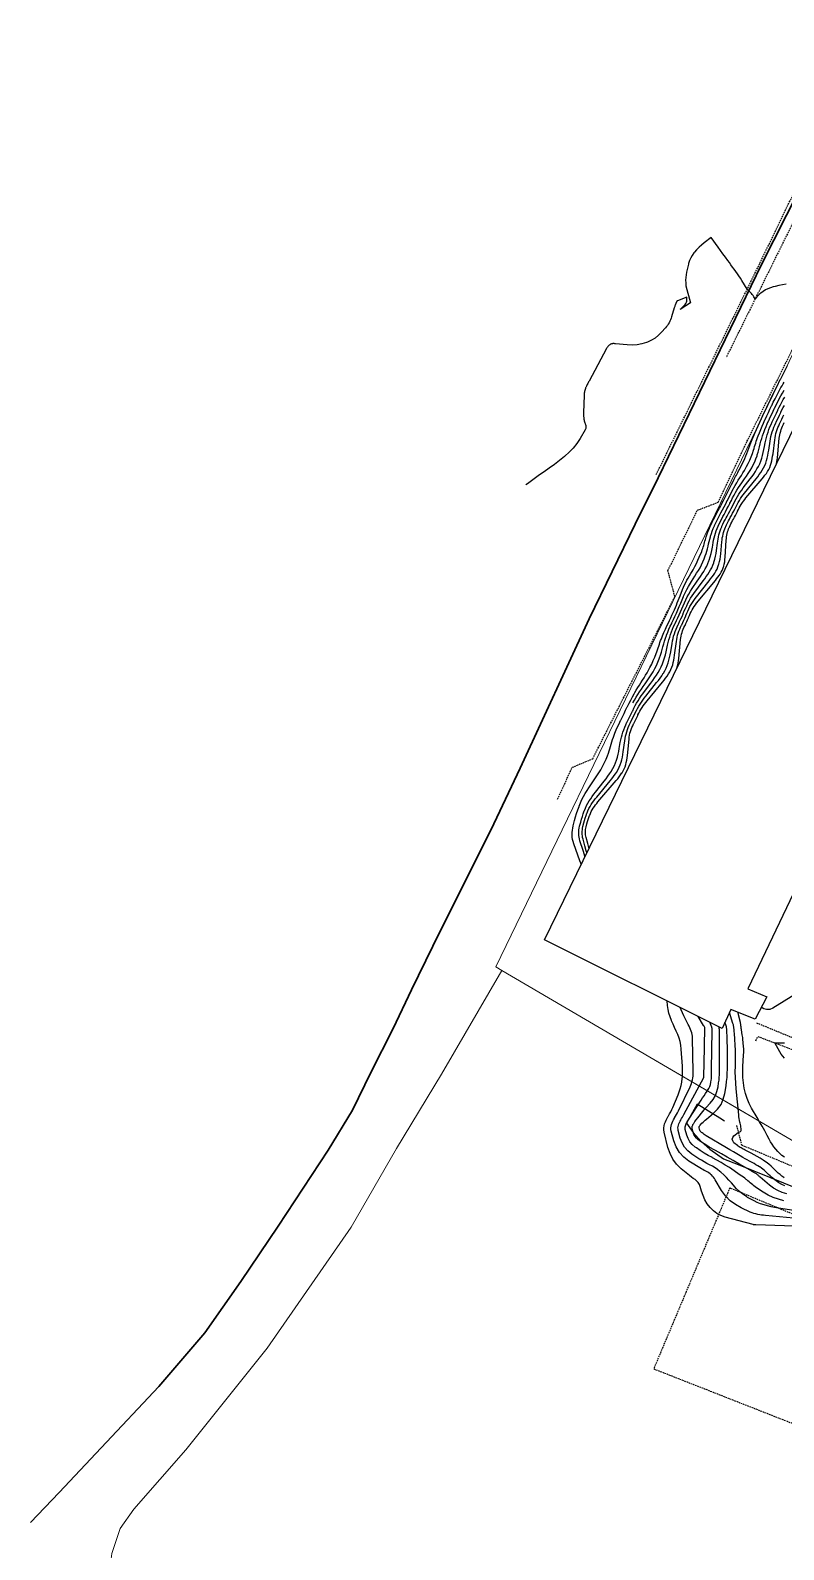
# Model space of a CAD drawing. Header units: inches. Extents: x 179221 to 180407, y 654181 to 655021.
# Drawn here: x 179495.9 to 179616.8, y 654464.2 to 654708.1 of the extents above; entities that cross this region are included whole.
import ezdxf

# ---------------------------------------------------------------- set-up
doc = ezdxf.new("R2010")
doc.units = ezdxf.units.IN
doc.header["$MEASUREMENT"] = 0
doc.linetypes.add('DASHED2', pattern=[0.375, 0.25, -0.125])
doc.linetypes.add('HIDDEN', pattern=[0.375, 0.25, -0.125])
for name, color, linetype in [('1506', 42, 'Continuous'), ('1507', 32, 'Continuous'), ('2101', 7, 'DASHED2'), ('2200', 254, 'Continuous'), ('2404', 6, 'HIDDEN'), ('2408', 7, 'HIDDEN'), ('2602', 161, 'Continuous')]:
    doc.layers.add(name, color=color, linetype=linetype)
doc.layers.add('2220', color=7, linetype='Continuous', lineweight=9, true_color=0xcad9fc)
doc.layers.add('2420', color=24, linetype='Continuous', lineweight=30)

msp = doc.modelspace()

# ---------------------------------------------------------------- linework, layer by layer
at = {"layer": '1506', "lineweight": -3}
for points, elevation in [([(179617.2, 654667.41), (179616.6, 654667.3), (179616.01, 654667.17), (179615.41, 654667.03), (179615.09, 654666.95), (179614.67, 654666.82), (179614.26, 654666.66), (179613.87, 654666.45), (179613.5, 654666.21), (179613.13, 654665.94), (179612.96, 654665.81), (179612.8, 654665.67), (179612.64, 654665.51), (179612.5, 654665.35), (179612.22, 654665.01), (179611.99, 654665.37), (179611.87, 654665.55), (179611.74, 654665.72), (179611.61, 654665.88), (179611.46, 654666.03), (179610.92, 654666.56), (179610.08, 654667.95), (179609.85, 654668.33), (179609.61, 654668.7), (179609.36, 654669.07), (179609.11, 654669.43), (179608.85, 654669.79), (179608.59, 654670.14), (179608.33, 654670.5), (179608.07, 654670.85), (179607.82, 654671.19), (179607.43, 654671.71), (179607.05, 654672.24), (179606.66, 654672.77), (179606.28, 654673.3), (179605.17, 654674.86), (179604.03, 654674.01), (179603.61, 654673.67), (179603.2, 654673.31), (179602.82, 654672.91), (179602.46, 654672.5), (179602.39, 654672.41), (179602.11, 654672.01), (179601.86, 654671.6), (179601.67, 654671.17), (179601.52, 654670.71), (179601.49, 654670.62), (179601.38, 654670.19), (179601.28, 654669.76), (179601.2, 654669.33), (179601.13, 654668.9), (179601.08, 654668.46), (179601.05, 654668.02), (179601.06, 654667.58), (179601.08, 654667.14), (179601.81, 654664.38), (179600.16, 654663.32), (179600.98, 654664.12), (179601.11, 654664.29), (179601.21, 654664.47), (179601.26, 654664.66), (179601.27, 654664.88), (179601.24, 654665.32), (179599.77, 654664.73), (179599.71, 654664.7), (179599.66, 654664.66), (179599.62, 654664.61), (179599.59, 654664.56), (179599.38, 654664.02), (179599.34, 654663.91), (179599.3, 654663.81), (179599.27, 654663.7), (179599.23, 654663.59), (179598.8, 654662.14), (179598.72, 654661.9), (179598.63, 654661.66), (179598.52, 654661.43), (179598.4, 654661.2), (179598.26, 654660.98), (179598.12, 654660.77), (179597.97, 654660.57), (179597.81, 654660.37), (179597.2, 654659.67), (179596.7, 654659.17), (179596.16, 654658.73), (179595.56, 654658.37), (179594.92, 654658.07), (179594.77, 654658.02), (179594.02, 654657.79), (179593.25, 654657.64), (179592.48, 654657.59), (179591.69, 654657.62), (179589.77, 654657.82), (179589.68, 654657.83), (179589.59, 654657.84), (179589.5, 654657.84), (179589.4, 654657.84), (179589.38, 654657.84), (179589.3, 654657.83), (179589.22, 654657.82), (179589.15, 654657.8), (179589.07, 654657.77), (179589, 654657.73), (179588.93, 654657.69), (179588.86, 654657.65), (179588.79, 654657.6), (179588.73, 654657.55), (179588.67, 654657.5), (179588.61, 654657.44), (179588.56, 654657.37), (179588.5, 654657.29), (179588.45, 654657.21), (179588.4, 654657.14), (179588.36, 654657.06), (179585.54, 654651.81), (179585.47, 654651.68), (179585.4, 654651.55), (179585.33, 654651.42), (179585.26, 654651.29), (179585.2, 654651.16), (179585.13, 654651.03), (179585.07, 654650.9), (179585.01, 654650.77), (179585, 654650.75), (179584.95, 654650.61), (179584.9, 654650.47), (179584.86, 654650.32), (179584.83, 654650.17), (179584.8, 654650.02), (179584.78, 654649.87), (179584.77, 654649.72), (179584.76, 654649.57), (179584.67, 654646.75), (179584.67, 654646.6), (179584.67, 654646.45), (179584.67, 654646.31), (179584.68, 654646.16), (179584.69, 654646.01), (179584.7, 654645.87), (179584.72, 654645.72), (179584.75, 654645.57), (179584.78, 654645.42), (179584.82, 654645.28), (179584.86, 654645.14), (179584.92, 654645), (179584.93, 654644.96), (179584.98, 654644.84), (179585.01, 654644.71), (179585.03, 654644.59), (179585.05, 654644.46), (179585.05, 654644.34), (179585.03, 654644.21), (179584.99, 654644.1), (179584.94, 654643.98), (179584.11, 654642.58), (179583.59, 654641.8), (179583.02, 654641.07), (179582.38, 654640.4), (179581.68, 654639.77), (179581.58, 654639.69), (179580.78, 654639.06), (179579.98, 654638.45), (179579.16, 654637.85), (179578.33, 654637.27), (179578.24, 654637.21), (179577.37, 654636.6), (179576.5, 654635.98), (179575.64, 654635.34), (179575.38, 654635.14)], 50.5), ([(179584.29, 654574.21), (179584.22, 654574.4), (179584.08, 654574.78), (179583.08, 654577.52), (179582.97, 654577.87), (179582.89, 654578.23), (179582.85, 654578.59), (179582.83, 654578.96), (179582.84, 654579.33), (179582.87, 654579.69), (179582.93, 654580.06), (179583.01, 654580.42), (179583.22, 654581.28), (179583.38, 654581.85), (179583.55, 654582.41), (179583.74, 654582.97), (179583.94, 654583.53), (179583.97, 654583.59), (179584.18, 654584.11), (179584.41, 654584.61), (179584.66, 654585.1), (179584.94, 654585.59), (179585.23, 654586.06), (179585.52, 654586.53), (179585.83, 654587), (179586.15, 654587.46), (179586.17, 654587.49), (179586.49, 654587.96), (179586.81, 654588.44), (179587.12, 654588.93), (179587.42, 654589.42), (179587.48, 654589.52), (179587.77, 654590.04), (179588.04, 654590.57), (179588.28, 654591.12), (179588.5, 654591.67), (179588.65, 654592.07), (179588.78, 654592.43), (179588.9, 654592.79), (179589.01, 654593.16), (179589.11, 654593.53), (179589.22, 654593.89), (179589.33, 654594.26), (179589.46, 654594.62), (179589.59, 654594.98), (179589.71, 654595.29), (179589.92, 654595.8), (179590.13, 654596.31), (179590.36, 654596.81), (179590.59, 654597.31), (179590.63, 654597.38), (179590.89, 654597.92), (179591.16, 654598.45), (179591.42, 654598.98), (179591.68, 654599.52), (179591.71, 654599.57), (179591.97, 654600.09), (179592.23, 654600.6), (179592.51, 654601.11), (179592.79, 654601.61), (179592.9, 654601.81), (179593.13, 654602.21), (179593.37, 654602.61), (179593.62, 654603), (179593.88, 654603.39), (179594.13, 654603.78), (179594.38, 654604.18), (179594.62, 654604.58), (179594.85, 654604.98), (179595.02, 654605.27), (179595.32, 654605.82), (179595.6, 654606.37), (179595.85, 654606.94), (179596.09, 654607.51), (179596.32, 654608.08), (179596.43, 654608.37), (179596.54, 654608.67), (179596.64, 654608.97), (179596.73, 654609.27), (179596.83, 654609.56), (179596.93, 654609.86), (179597.04, 654610.16), (179597.16, 654610.45), (179597.35, 654610.93), (179597.57, 654611.46), (179597.8, 654611.99), (179598.04, 654612.51), (179598.29, 654613.03), (179598.46, 654613.38), (179598.67, 654613.81), (179598.86, 654614.24), (179599.06, 654614.67), (179599.24, 654615.1), (179599.56, 654615.85), (179599.71, 654616.23), (179599.87, 654616.61), (179600.02, 654616.98), (179600.17, 654617.36), (179600.56, 654618.33), (179600.72, 654618.72), (179600.89, 654619.09), (179601.07, 654619.47), (179601.26, 654619.83), (179601.46, 654620.2), (179601.66, 654620.56), (179601.87, 654620.92), (179602.08, 654621.27), (179602.24, 654621.54), (179602.52, 654622.03), (179602.78, 654622.54), (179603.03, 654623.05), (179603.25, 654623.57), (179603.63, 654624.47), (179603.72, 654624.7), (179603.8, 654624.93), (179603.88, 654625.17), (179603.95, 654625.4), (179604.02, 654625.64), (179604.09, 654625.88), (179604.16, 654626.12), (179604.23, 654626.36), (179604.37, 654626.81), (179604.52, 654627.28), (179604.69, 654627.73), (179604.87, 654628.18), (179605.07, 654628.63), (179605.09, 654628.69), (179605.31, 654629.15), (179605.54, 654629.62), (179605.77, 654630.08), (179606.02, 654630.54), (179606.49, 654631.4), (179606.64, 654631.69), (179606.79, 654631.98), (179606.94, 654632.27), (179607.09, 654632.56), (179607.35, 654633.09), (179607.61, 654633.62), (179607.88, 654634.15), (179608.15, 654634.69), (179608.41, 654635.22), (179608.72, 654635.83), (179608.84, 654636.06), (179608.95, 654636.28), (179609.08, 654636.5), (179609.2, 654636.72), (179609.32, 654636.95), (179609.44, 654637.17), (179609.56, 654637.39), (179609.68, 654637.62), (179610.18, 654638.63), (179610.37, 654639.02), (179610.55, 654639.41), (179610.72, 654639.81), (179610.88, 654640.22), (179611.37, 654641.48), (179611.42, 654641.62), (179611.47, 654641.75), (179611.52, 654641.89), (179611.57, 654642.02), (179611.62, 654642.16), (179611.68, 654642.3), (179611.73, 654642.43), (179611.79, 654642.56), (179612.17, 654643.47), (179612.43, 654644.05), (179612.69, 654644.63), (179612.95, 654645.21), (179613.22, 654645.79), (179613.24, 654645.83), (179613.52, 654646.43), (179613.8, 654647.03), (179614.08, 654647.63), (179614.37, 654648.22), (179614.37, 654648.24), (179614.66, 654648.85), (179614.95, 654649.45), (179615.25, 654650.05), (179615.54, 654650.65), (179616.03, 654651.62), (179616.09, 654651.73), (179616.14, 654651.84), (179616.2, 654651.95), (179616.25, 654652.06), (179616.31, 654652.17), (179616.37, 654652.28), (179616.42, 654652.39), (179616.48, 654652.5), (179617.4, 654654.35)], 50.5), ([(179584.88, 654575.44), (179584.79, 654575.76), (179584.58, 654576.43), (179584.08, 654578.02), (179584, 654578.31), (179583.95, 654578.59), (179583.91, 654578.88), (179583.9, 654579.17), (179583.91, 654579.47), (179583.93, 654579.76), (179583.98, 654580.05), (179584.04, 654580.33), (179584.21, 654581.01), (179584.34, 654581.46), (179584.47, 654581.91), (179584.62, 654582.36), (179584.78, 654582.8), (179584.81, 654582.86), (179584.98, 654583.26), (179585.16, 654583.65), (179585.36, 654584.03), (179585.58, 654584.4), (179585.82, 654584.77), (179586.06, 654585.12), (179586.32, 654585.47), (179586.58, 654585.81), (179587.97, 654587.56), (179588.27, 654587.96), (179588.57, 654588.36), (179588.85, 654588.78), (179589.13, 654589.19), (179589.15, 654589.22), (179589.39, 654589.64), (179589.61, 654590.07), (179589.79, 654590.51), (179589.95, 654590.97), (179590.09, 654591.43), (179590.21, 654591.9), (179590.31, 654592.37), (179590.4, 654592.85), (179590.56, 654593.77), (179590.64, 654594.2), (179590.73, 654594.62), (179590.85, 654595.03), (179590.97, 654595.44), (179591.12, 654595.84), (179591.28, 654596.25), (179591.45, 654596.64), (179591.63, 654597.03), (179591.67, 654597.12), (179591.88, 654597.55), (179592.09, 654597.98), (179592.31, 654598.41), (179592.52, 654598.84), (179592.55, 654598.9), (179592.75, 654599.3), (179592.97, 654599.71), (179593.19, 654600.1), (179593.42, 654600.49), (179593.67, 654600.88), (179593.92, 654601.26), (179594.18, 654601.63), (179594.45, 654601.99), (179595.45, 654603.31), (179595.76, 654603.73), (179596.07, 654604.15), (179596.36, 654604.59), (179596.64, 654605.03), (179596.65, 654605.05), (179596.91, 654605.49), (179597.14, 654605.94), (179597.34, 654606.41), (179597.52, 654606.89), (179597.67, 654607.37), (179597.81, 654607.86), (179597.93, 654608.36), (179598.04, 654608.86), (179598.15, 654609.4), (179598.25, 654609.84), (179598.36, 654610.28), (179598.49, 654610.72), (179598.63, 654611.15), (179598.78, 654611.57), (179598.95, 654611.99), (179599.13, 654612.4), (179599.33, 654612.81), (179599.38, 654612.91), (179599.59, 654613.37), (179599.81, 654613.83), (179600.01, 654614.29), (179600.21, 654614.76), (179600.23, 654614.79), (179600.43, 654615.27), (179600.64, 654615.75), (179600.86, 654616.23), (179601.07, 654616.7), (179601.3, 654617.17), (179601.55, 654617.63), (179601.82, 654618.07), (179602.1, 654618.51), (179602.91, 654619.68), (179603.18, 654620.07), (179603.44, 654620.47), (179603.71, 654620.86), (179603.97, 654621.26), (179604.21, 654621.67), (179604.43, 654622.09), (179604.62, 654622.52), (179604.79, 654622.96), (179604.83, 654623.08), (179604.99, 654623.6), (179605.14, 654624.12), (179605.26, 654624.64), (179605.35, 654625.17), (179605.41, 654625.5), (179605.48, 654625.88), (179605.55, 654626.27), (179605.64, 654626.65), (179605.73, 654627.03), (179605.84, 654627.41), (179605.96, 654627.78), (179606.1, 654628.14), (179606.26, 654628.5), (179606.29, 654628.57), (179606.47, 654628.95), (179606.66, 654629.34), (179606.85, 654629.72), (179607.05, 654630.1), (179607.22, 654630.4), (179607.45, 654630.85), (179607.69, 654631.29), (179607.92, 654631.74), (179608.15, 654632.19), (179608.17, 654632.24), (179608.39, 654632.66), (179608.6, 654633.08), (179608.83, 654633.5), (179609.06, 654633.91), (179609.29, 654634.32), (179609.54, 654634.73), (179609.8, 654635.12), (179610.07, 654635.51), (179610.51, 654636.12), (179610.81, 654636.55), (179611.11, 654636.99), (179611.39, 654637.44), (179611.66, 654637.9), (179611.91, 654638.37), (179612.14, 654638.84), (179612.33, 654639.33), (179612.51, 654639.83), (179612.55, 654639.97), (179612.69, 654640.4), (179612.81, 654640.84), (179612.93, 654641.29), (179613.04, 654641.73), (179613.15, 654642.17), (179613.27, 654642.61), (179613.41, 654643.05), (179613.56, 654643.48), (179613.59, 654643.57), (179613.77, 654644.05), (179613.96, 654644.52), (179614.16, 654644.98), (179614.37, 654645.44), (179614.4, 654645.52), (179614.64, 654646.01), (179614.87, 654646.51), (179615.1, 654647), (179615.34, 654647.5), (179615.36, 654647.55), (179615.6, 654648.03), (179615.84, 654648.5), (179616.09, 654648.97), (179616.34, 654649.44), (179616.61, 654649.89), (179616.89, 654650.35)], 51.5), ([(179592.6, 654600.15), (179592.85, 654600.6), (179593.11, 654601.05), (179593.38, 654601.49), (179593.65, 654601.92), (179593.94, 654602.35), (179594.23, 654602.77), (179594.55, 654603.22), (179594.89, 654603.69), (179595.21, 654604.17), (179595.52, 654604.65), (179595.82, 654605.14), (179595.83, 654605.16), (179596.11, 654605.66), (179596.37, 654606.16), (179596.59, 654606.67), (179596.8, 654607.2), (179596.87, 654607.39), (179597.02, 654607.83), (179597.16, 654608.27), (179597.29, 654608.72), (179597.41, 654609.17), (179597.53, 654609.63), (179597.66, 654610.07), (179597.81, 654610.52), (179597.96, 654610.96), (179598, 654611.04), (179598.18, 654611.52), (179598.38, 654611.99), (179598.59, 654612.46), (179598.81, 654612.92), (179598.85, 654613.01), (179599.1, 654613.52), (179599.33, 654614.03), (179599.56, 654614.55), (179599.79, 654615.07), (179599.8, 654615.1), (179600.03, 654615.64), (179600.26, 654616.18), (179600.49, 654616.72), (179600.72, 654617.25), (179600.72, 654617.27), (179600.97, 654617.81), (179601.24, 654618.33), (179601.52, 654618.85), (179601.82, 654619.36), (179601.99, 654619.62), (179602.26, 654620.07), (179602.54, 654620.51), (179602.82, 654620.96), (179603.1, 654621.4), (179603.36, 654621.85), (179603.6, 654622.31), (179603.82, 654622.79), (179604.02, 654623.27), (179604.21, 654623.78), (179604.34, 654624.15), (179604.46, 654624.53), (179604.56, 654624.91), (179604.65, 654625.3), (179604.74, 654625.69), (179604.83, 654626.08), (179604.93, 654626.46), (179605.03, 654626.84), (179605.06, 654626.92), (179605.19, 654627.34), (179605.33, 654627.75), (179605.49, 654628.16), (179605.66, 654628.56), (179605.69, 654628.63), (179605.89, 654629.05), (179606.09, 654629.48), (179606.31, 654629.9), (179606.53, 654630.32), (179606.72, 654630.65), (179606.98, 654631.14), (179607.24, 654631.63), (179607.49, 654632.13), (179607.74, 654632.63), (179607.76, 654632.67), (179608, 654633.14), (179608.24, 654633.62), (179608.49, 654634.09), (179608.74, 654634.56), (179608.79, 654634.66), (179609.02, 654635.07), (179609.26, 654635.48), (179609.5, 654635.89), (179609.76, 654636.28), (179610.01, 654636.68), (179610.26, 654637.08), (179610.49, 654637.49), (179610.72, 654637.9), (179610.83, 654638.09), (179611.09, 654638.61), (179611.34, 654639.13), (179611.56, 654639.67), (179611.76, 654640.21), (179611.94, 654640.73), (179612.04, 654641.02), (179612.13, 654641.3), (179612.22, 654641.59), (179612.31, 654641.88), (179612.4, 654642.17), (179612.49, 654642.46), (179612.59, 654642.74), (179612.7, 654643.03), (179612.89, 654643.52), (179613.11, 654644.05), (179613.32, 654644.57), (179613.55, 654645.09), (179613.79, 654645.61), (179613.82, 654645.67), (179614.08, 654646.22), (179614.34, 654646.77), (179614.59, 654647.31), (179614.85, 654647.86), (179614.87, 654647.9), (179615.13, 654648.44), (179615.4, 654648.98), (179615.67, 654649.5), (179615.95, 654650.03), (179616.19, 654650.47), (179616.35, 654650.77), (179616.53, 654651.07), (179616.7, 654651.37), (179616.88, 654651.67)], 51), ([(179585.2, 654576.1), (179585.11, 654576.42), (179584.89, 654577.21), (179584.58, 654578.28), (179584.52, 654578.53), (179584.47, 654578.78), (179584.45, 654579.03), (179584.44, 654579.28), (179584.44, 654579.54), (179584.47, 654579.79), (179584.51, 654580.04), (179584.56, 654580.29), (179584.71, 654580.88), (179584.82, 654581.27), (179584.93, 654581.66), (179585.06, 654582.05), (179585.2, 654582.43), (179585.23, 654582.49), (179585.37, 654582.84), (179585.53, 654583.17), (179585.71, 654583.5), (179585.9, 654583.82), (179586.11, 654584.13), (179586.32, 654584.43), (179586.55, 654584.73), (179586.78, 654585.02), (179588.93, 654587.63), (179589.21, 654587.97), (179589.47, 654588.32), (179589.73, 654588.68), (179589.98, 654589.05), (179589.99, 654589.07), (179590.21, 654589.44), (179590.4, 654589.81), (179590.56, 654590.2), (179590.7, 654590.61), (179590.8, 654591.02), (179590.9, 654591.43), (179590.98, 654591.85), (179591.04, 654592.27), (179591.27, 654594.05), (179591.33, 654594.42), (179591.4, 654594.79), (179591.49, 654595.15), (179591.59, 654595.51), (179591.72, 654595.86), (179591.85, 654596.22), (179592, 654596.56), (179592.16, 654596.9), (179592.2, 654596.98), (179592.38, 654597.36), (179592.57, 654597.74), (179592.75, 654598.11), (179592.94, 654598.49), (179592.97, 654598.55), (179593.15, 654598.91), (179593.34, 654599.26), (179593.53, 654599.6), (179593.74, 654599.94), (179593.96, 654600.27), (179594.18, 654600.6), (179594.41, 654600.92), (179594.66, 654601.24), (179596.38, 654603.4), (179596.67, 654603.76), (179596.94, 654604.14), (179597.21, 654604.52), (179597.47, 654604.91), (179597.48, 654604.93), (179597.71, 654605.32), (179597.91, 654605.72), (179598.09, 654606.14), (179598.24, 654606.57), (179598.36, 654607), (179598.48, 654607.44), (179598.57, 654607.89), (179598.65, 654608.34), (179598.87, 654609.71), (179598.94, 654610.1), (179599.03, 654610.48), (179599.13, 654610.87), (179599.25, 654611.25), (179599.38, 654611.62), (179599.53, 654611.99), (179599.69, 654612.35), (179599.85, 654612.71), (179599.9, 654612.81), (179600.09, 654613.21), (179600.28, 654613.62), (179600.47, 654614.03), (179600.64, 654614.44), (179600.66, 654614.49), (179600.84, 654614.91), (179601.03, 654615.32), (179601.22, 654615.74), (179601.41, 654616.15), (179601.62, 654616.55), (179601.85, 654616.95), (179602.09, 654617.33), (179602.35, 654617.7), (179603.86, 654619.73), (179604.11, 654620.07), (179604.36, 654620.42), (179604.6, 654620.77), (179604.84, 654621.12), (179605.06, 654621.49), (179605.26, 654621.86), (179605.42, 654622.25), (179605.57, 654622.65), (179605.6, 654622.76), (179605.73, 654623.22), (179605.85, 654623.69), (179605.94, 654624.16), (179606.01, 654624.64), (179606.15, 654625.77), (179606.2, 654626.11), (179606.25, 654626.45), (179606.32, 654626.79), (179606.4, 654627.13), (179606.49, 654627.47), (179606.59, 654627.8), (179606.72, 654628.12), (179606.85, 654628.44), (179606.88, 654628.51), (179607.05, 654628.85), (179607.21, 654629.2), (179607.39, 654629.54), (179607.57, 654629.88), (179607.72, 654630.15), (179607.93, 654630.55), (179608.14, 654630.95), (179608.35, 654631.35), (179608.55, 654631.75), (179608.58, 654631.81), (179608.77, 654632.18), (179608.96, 654632.55), (179609.16, 654632.92), (179609.37, 654633.28), (179609.59, 654633.64), (179609.81, 654633.99), (179610.05, 654634.33), (179610.3, 654634.67), (179611.42, 654636.12), (179611.71, 654636.51), (179611.99, 654636.9), (179612.25, 654637.3), (179612.5, 654637.71), (179612.73, 654638.13), (179612.94, 654638.55), (179613.12, 654638.99), (179613.27, 654639.44), (179613.39, 654639.9), (179613.51, 654640.37), (179613.62, 654640.83), (179613.72, 654641.3), (179613.83, 654641.89), (179613.92, 654642.33), (179614.03, 654642.77), (179614.15, 654643.2), (179614.28, 654643.62), (179614.43, 654644.04), (179614.59, 654644.46), (179614.77, 654644.87), (179614.95, 654645.28), (179614.99, 654645.36), (179615.2, 654645.8), (179615.41, 654646.24), (179615.62, 654646.69), (179615.83, 654647.13), (179615.85, 654647.19), (179616.06, 654647.61), (179616.27, 654648.03), (179616.5, 654648.44), (179616.73, 654648.85), (179616.98, 654649.25)], 52), ([(179599.63, 654605.7), (179599.7, 654605.92), (179599.78, 654606.25), (179599.85, 654606.58), (179599.91, 654606.92), (179599.95, 654607.26), (179600.25, 654610.31), (179600.29, 654610.6), (179600.34, 654610.88), (179600.4, 654611.16), (179600.48, 654611.44), (179600.57, 654611.72), (179600.67, 654611.99), (179600.78, 654612.26), (179600.91, 654612.52), (179600.95, 654612.6), (179601.09, 654612.9), (179601.23, 654613.21), (179601.37, 654613.51), (179601.5, 654613.82), (179601.52, 654613.87), (179601.65, 654614.17), (179601.79, 654614.48), (179601.93, 654614.77), (179602.08, 654615.07), (179602.24, 654615.36), (179602.42, 654615.64), (179602.61, 654615.91), (179602.81, 654616.17), (179605.82, 654619.81), (179606.03, 654620.06), (179606.23, 654620.32), (179606.42, 654620.58), (179606.61, 654620.84), (179606.78, 654621.12), (179606.93, 654621.4), (179607.05, 654621.7), (179607.15, 654622), (179607.17, 654622.09), (179607.25, 654622.44), (179607.32, 654622.8), (179607.37, 654623.16), (179607.4, 654623.53), (179607.57, 654626.3), (179607.59, 654626.56), (179607.63, 654626.82), (179607.67, 654627.08), (179607.72, 654627.34), (179607.78, 654627.59), (179607.86, 654627.85), (179607.95, 654628.09), (179608.05, 654628.33), (179608.08, 654628.39), (179608.2, 654628.65), (179608.33, 654628.92), (179608.47, 654629.18), (179608.6, 654629.44), (179608.72, 654629.65), (179608.88, 654629.95), (179609.04, 654630.26), (179609.2, 654630.57), (179609.36, 654630.87), (179609.38, 654630.92), (179609.53, 654631.21), (179609.67, 654631.48), (179609.83, 654631.76), (179609.99, 654632.03), (179610.16, 654632.3), (179610.34, 654632.56), (179610.53, 654632.81), (179610.73, 654633.06), (179613.33, 654636.11), (179613.57, 654636.4), (179613.79, 654636.7), (179614.01, 654637), (179614.21, 654637.31), (179614.4, 654637.64), (179614.56, 654637.97), (179614.69, 654638.31), (179614.8, 654638.66), (179614.89, 654639.02), (179614.96, 654639.39), (179615.02, 654639.75), (179615.08, 654640.12), (179615.36, 654642.4), (179615.41, 654642.73), (179615.47, 654643.06), (179615.55, 654643.39), (179615.64, 654643.71), (179615.74, 654644.04), (179615.86, 654644.35), (179615.99, 654644.66), (179616.12, 654644.97), (179616.16, 654645.04), (179616.32, 654645.38), (179616.48, 654645.72), (179616.64, 654646.06), (179616.8, 654646.4)], 53), ([(179615.63, 654638.51), (179615.64, 654638.58), (179615.7, 654638.89), (179615.75, 654639.2), (179615.78, 654639.52), (179616.09, 654642.64), (179616.13, 654642.93), (179616.17, 654643.21), (179616.24, 654643.48), (179616.31, 654643.76), (179616.39, 654644.03), (179616.49, 654644.3), (179616.6, 654644.56), (179616.71, 654644.82), (179616.74, 654644.88), (179616.88, 654645.17)], 53.5), ([(179620.51, 654554.52), (179615.07, 654551.12), (179614.56, 654550.94), (179614.06, 654550.89), (179613.58, 654551.03), (179613.2, 654551.27)], 55.5), ([(179619.99, 654516.05), (179612.33, 654516.33), (179612.28, 654516.33), (179612.22, 654516.33), (179612.17, 654516.34), (179612.11, 654516.34), (179612.06, 654516.34), (179612, 654516.35), (179611.95, 654516.36), (179611.89, 654516.37), (179607.42, 654517.56), (179606.72, 654517.82), (179606.08, 654518.15), (179605.5, 654518.59), (179604.98, 654519.11), (179604.53, 654519.71), (179604.15, 654520.35), (179603.84, 654521.03), (179603.6, 654521.73), (179603.39, 654522.49), (179603.26, 654522.82), (179603.09, 654523.12), (179602.85, 654523.37), (179602.58, 654523.6), (179602.27, 654523.8), (179601.97, 654524.02), (179601.68, 654524.24), (179601.39, 654524.47), (179600.33, 654525.35), (179599.61, 654526.08), (179598.99, 654526.89), (179598.55, 654527.79), (179598.21, 654528.76), (179597.61, 654531.24), (179597.56, 654531.57), (179597.55, 654531.89), (179597.59, 654532.22), (179597.68, 654532.54), (179597.8, 654532.86), (179597.93, 654533.17), (179598.08, 654533.47), (179598.25, 654533.77), (179598.29, 654533.84), (179598.48, 654534.17), (179598.66, 654534.51), (179598.82, 654534.85), (179598.98, 654535.2), (179599.84, 654537.19), (179600.04, 654537.69), (179600.2, 654538.2), (179600.32, 654538.72), (179600.42, 654539.26), (179600.5, 654539.84), (179600.53, 654540.09), (179600.55, 654540.33), (179600.56, 654540.58), (179600.57, 654540.82), (179600.56, 654541.07), (179600.56, 654541.31), (179600.55, 654541.55), (179600.53, 654541.8), (179600.36, 654544.57), (179600.29, 654545.17), (179600.18, 654545.76), (179600, 654546.33), (179599.78, 654546.89), (179599.52, 654547.45), (179599.27, 654548), (179599.03, 654548.56), (179598.79, 654549.12), (179598.78, 654549.15), (179598.57, 654549.73), (179598.38, 654550.32), (179598.25, 654550.92), (179598.16, 654551.54), (179598.07, 654552.29)], 51), ([(179619.51, 654517.29), (179613.89, 654517.83), (179613.57, 654517.87), (179613.25, 654517.91), (179612.94, 654517.96), (179612.63, 654518.01), (179612.32, 654518.08), (179612.01, 654518.17), (179611.71, 654518.27), (179611.42, 654518.39), (179609.98, 654519.05), (179609.05, 654519.59), (179608.19, 654520.22), (179607.47, 654521), (179606.83, 654521.87), (179605.8, 654523.57), (179605.66, 654523.78), (179605.51, 654523.98), (179605.35, 654524.17), (179605.18, 654524.35), (179605.14, 654524.39), (179604.97, 654524.54), (179604.8, 654524.67), (179604.61, 654524.79), (179604.41, 654524.89), (179604.21, 654524.99), (179604.01, 654525.09), (179603.81, 654525.2), (179603.62, 654525.31), (179601.57, 654526.58), (179600.75, 654527.22), (179600.05, 654527.96), (179599.54, 654528.84), (179599.16, 654529.82), (179598.74, 654531.37), (179598.7, 654531.64), (179598.68, 654531.91), (179598.72, 654532.18), (179598.79, 654532.45), (179598.89, 654532.71), (179599, 654532.96), (179599.12, 654533.21), (179599.26, 654533.46), (179599.29, 654533.52), (179599.45, 654533.79), (179599.6, 654534.06), (179599.74, 654534.34), (179599.88, 654534.62), (179601.77, 654538.51), (179601.89, 654538.78), (179601.99, 654539.05), (179602.07, 654539.32), (179602.14, 654539.6), (179602.21, 654539.92), (179602.23, 654540.05), (179602.25, 654540.17), (179602.26, 654540.29), (179602.26, 654540.42), (179602.26, 654540.54), (179602.26, 654540.66), (179602.26, 654540.79), (179602.26, 654540.91), (179602.17, 654546.32), (179602.15, 654546.61), (179602.11, 654546.9), (179602.05, 654547.18), (179601.96, 654547.45), (179601.85, 654547.72), (179601.74, 654547.99), (179601.61, 654548.26), (179601.48, 654548.52), (179600.77, 654549.89), (179600.32, 654550.85), (179600.15, 654551.25)], 51.5), ([(179619.04, 654518.56), (179615.34, 654519.13), (179614.77, 654519.24), (179614.2, 654519.37), (179613.65, 654519.53), (179613.09, 654519.72), (179612.56, 654519.94), (179612.03, 654520.18), (179611.51, 654520.45), (179611.01, 654520.74), (179610.8, 654520.87), (179610.23, 654521.26), (179609.68, 654521.69), (179609.18, 654522.18), (179608.71, 654522.69), (179608.4, 654523.07), (179608, 654523.53), (179607.59, 654523.96), (179607.16, 654524.38), (179606.72, 654524.77), (179606.56, 654524.9), (179606.17, 654525.21), (179605.77, 654525.5), (179605.34, 654525.75), (179604.9, 654525.98), (179604.46, 654526.21), (179604.02, 654526.44), (179603.59, 654526.7), (179603.17, 654526.96), (179602.06, 654527.69), (179601.42, 654528.22), (179600.88, 654528.81), (179600.49, 654529.51), (179600.19, 654530.28), (179599.86, 654531.51), (179599.83, 654531.72), (179599.82, 654531.93), (179599.84, 654532.14), (179599.89, 654532.35), (179599.97, 654532.56), (179600.06, 654532.76), (179600.16, 654532.96), (179600.26, 654533.15), (179600.29, 654533.19), (179600.41, 654533.41), (179600.54, 654533.62), (179600.66, 654533.84), (179600.78, 654534.06), (179603.96, 654539.98), (179603.97, 654540), (179603.98, 654540.72), (179603.99, 654541.07), (179604, 654541.42), (179604.01, 654541.77), (179604.01, 654542.12), (179604.12, 654547.97), (179604.12, 654548), (179604.06, 654548.12), (179604.03, 654548.18), (179604, 654548.23), (179603.97, 654548.29), (179603.94, 654548.34), (179603.07, 654549.79)], 52), ([(179616.85, 654523.9), (179616.6, 654524.08), (179616.5, 654524.16), (179616.21, 654524.41), (179615.93, 654524.66), (179615.65, 654524.92), (179615.38, 654525.19), (179615.18, 654525.39), (179614.8, 654525.74), (179614.41, 654526.08), (179613.99, 654526.39), (179613.57, 654526.69), (179613.51, 654526.72), (179613.04, 654527.02), (179612.56, 654527.3), (179612.07, 654527.57), (179611.58, 654527.83), (179610.61, 654528.33), (179610.44, 654528.41), (179610.28, 654528.5), (179610.12, 654528.59), (179609.96, 654528.68), (179609.81, 654528.77), (179609.66, 654528.87), (179609.51, 654528.98), (179609.36, 654529.09), (179608.79, 654529.53), (179608.61, 654529.81), (179608.53, 654530.08), (179608.61, 654530.35), (179608.8, 654530.63), (179609.51, 654531.17), (179609.75, 654531.26), (179609.84, 654531.32), (179609.92, 654531.39), (179609.95, 654531.49), (179609.97, 654531.6), (179609.95, 654531.8), (179609.93, 654532.03), (179609.9, 654532.25), (179609.85, 654532.47), (179609.81, 654532.69), (179609.77, 654532.82), (179609.71, 654533.11), (179609.65, 654533.4), (179609.61, 654533.69), (179609.58, 654533.98), (179609.17, 654538.2), (179609.09, 654539.1), (179609.05, 654540), (179609.03, 654540.9), (179609.04, 654541.81), (179609.04, 654542.03), (179609.05, 654542.82), (179609.05, 654543.61), (179609.04, 654544.4), (179609.01, 654545.19), (179608.96, 654546.14), (179608.94, 654546.45), (179608.92, 654546.76), (179608.89, 654547.07), (179608.86, 654547.38), (179608.82, 654547.78), (179608.8, 654547.89), (179608.79, 654548), (179608.77, 654548.11), (179608.76, 654548.22), (179608.74, 654548.33), (179608.71, 654548.44), (179608.68, 654548.55), (179608.65, 654548.66), (179608.09, 654550.42)], 54), ([(179616.9, 654527.18), (179616.52, 654527.48), (179616.17, 654527.8), (179615.84, 654528.14), (179615.52, 654528.51), (179615.23, 654528.89), (179614.96, 654529.28), (179614.7, 654529.69), (179614.46, 654530.11), (179614.14, 654530.71), (179613.74, 654531.44), (179613.34, 654532.16), (179612.93, 654532.88), (179612.52, 654533.59), (179611.65, 654535.07), (179611.26, 654535.84), (179610.92, 654536.63), (179610.66, 654537.45), (179610.47, 654538.29), (179610.35, 654539.15), (179610.26, 654540.01), (179610.24, 654540.87), (179610.25, 654541.74), (179610.35, 654543.6), (179610.37, 654544.07), (179610.37, 654544.55), (179610.35, 654545.02), (179610.31, 654545.49), (179610.3, 654545.65), (179610.25, 654546.04), (179610.21, 654546.44), (179610.15, 654546.83), (179610.09, 654547.22), (179610, 654547.73), (179609.98, 654547.86), (179609.96, 654548), (179609.95, 654548.14), (179609.93, 654548.28), (179609.92, 654548.42), (179609.9, 654548.55), (179609.87, 654548.69), (179609.84, 654548.83), (179609.56, 654550.04), (179609.47, 654550.44)], 54.5), ([(179617.32, 654521.32), (179616.57, 654521.55), (179615.85, 654521.85), (179615.18, 654522.25), (179614.54, 654522.71), (179613, 654524), (179612.92, 654524.07), (179612.84, 654524.14), (179612.76, 654524.22), (179612.68, 654524.3), (179612.6, 654524.37), (179612.51, 654524.44), (179612.42, 654524.51), (179612.33, 654524.57), (179612.22, 654524.64), (179612.12, 654524.7), (179612.02, 654524.76), (179611.91, 654524.82), (179611.88, 654524.84), (179611.75, 654524.9), (179611.63, 654524.97), (179611.51, 654525.04), (179611.39, 654525.11), (179609.6, 654526.15), (179608.67, 654526.69), (179607.74, 654527.22), (179606.81, 654527.74), (179605.87, 654528.26), (179604.85, 654528.83), (179604.43, 654529.07), (179604.02, 654529.32), (179603.62, 654529.59), (179603.23, 654529.87), (179603.08, 654529.98), (179602.8, 654530.24), (179602.56, 654530.53), (179602.38, 654530.85), (179602.25, 654531.21), (179602.1, 654531.77), (179602.08, 654531.87), (179602.08, 654531.97), (179602.09, 654532.07), (179602.11, 654532.16), (179602.15, 654532.26), (179602.19, 654532.35), (179602.23, 654532.44), (179602.28, 654532.53), (179602.3, 654532.55), (179602.36, 654532.65), (179602.42, 654532.74), (179602.48, 654532.83), (179602.55, 654532.93), (179603.21, 654533.77), (179603.61, 654534.28), (179604.02, 654534.78), (179604.45, 654535.27), (179604.88, 654535.76), (179605.01, 654535.9), (179605.46, 654536.48), (179605.83, 654537.1), (179606.08, 654537.77), (179606.25, 654538.48), (179606.35, 654539.12), (179606.41, 654539.56), (179606.46, 654540), (179606.48, 654540.44), (179606.49, 654540.89), (179606.5, 654541.33), (179606.5, 654541.78), (179606.5, 654542.22), (179606.5, 654542.66), (179606.49, 654547.06), (179606.49, 654547.22), (179606.48, 654547.37), (179606.48, 654547.53), (179606.47, 654547.69), (179606.46, 654547.88), (179606.46, 654547.94), (179606.45, 654548), (179606.44, 654548.06), (179606.43, 654548.11), (179606.43, 654548.11)], 53), ([(179616.98, 654522.59), (179616.48, 654522.8), (179616.01, 654523.07), (179615.57, 654523.4), (179614.86, 654523.99), (179614.62, 654524.2), (179614.38, 654524.41), (179614.15, 654524.62), (179613.93, 654524.84), (179613.7, 654525.06), (179613.46, 654525.26), (179613.21, 654525.45), (179612.95, 654525.63), (179612.91, 654525.65), (179612.63, 654525.83), (179612.34, 654526), (179612.05, 654526.17), (179611.75, 654526.33), (179611.65, 654526.38), (179611.3, 654526.57), (179610.95, 654526.76), (179610.61, 654526.95), (179610.26, 654527.15), (179609.83, 654527.4), (179609.27, 654527.72), (179608.71, 654528.05), (179608.15, 654528.38), (179607.59, 654528.71), (179604.35, 654530.65), (179604.18, 654530.75), (179604.01, 654530.87), (179603.84, 654530.99), (179603.68, 654531.11), (179603.62, 654531.16), (179603.5, 654531.27), (179603.41, 654531.39), (179603.33, 654531.53), (179603.28, 654531.67), (179603.21, 654531.95), (179603.2, 654531.97), (179603.2, 654531.99), (179603.2, 654532.01), (179603.21, 654532.03), (179603.24, 654532.11), (179603.24, 654532.13), (179603.25, 654532.14), (179603.26, 654532.16), (179603.27, 654532.18), (179603.32, 654532.27), (179603.33, 654532.29), (179603.35, 654532.31), (179603.36, 654532.32), (179603.38, 654532.34), (179603.67, 654532.66), (179603.84, 654532.84), (179604.01, 654533), (179604.19, 654533.17), (179604.38, 654533.32), (179605.53, 654534.25), (179606.19, 654534.93), (179606.73, 654535.67), (179607.1, 654536.52), (179607.35, 654537.43), (179607.54, 654538.67), (179607.63, 654539.34), (179607.7, 654540), (179607.74, 654540.67), (179607.77, 654541.34), (179607.77, 654542.02), (179607.77, 654542.69), (179607.77, 654543.36), (179607.76, 654544.03), (179607.71, 654546.61), (179607.7, 654546.84), (179607.69, 654547.07), (179607.68, 654547.3), (179607.66, 654547.54), (179607.64, 654547.83), (179607.63, 654547.91), (179607.62, 654548), (179607.61, 654548.08), (179607.59, 654548.17), (179607.57, 654548.25), (179607.55, 654548.33), (179607.53, 654548.41), (179607.5, 654548.49), (179607.37, 654548.85)], 53.5), ([(179616.91, 654543.12), (179616.65, 654543.42), (179616.41, 654543.75), (179616.2, 654544.1), (179615.39, 654545.54), (179616.92, 654545.55)], 55.5)]:
    msp.add_lwpolyline(points, dxfattribs=dict(at, elevation=elevation))
at = {"layer": '1507', "lineweight": -3, "elevation": 52.5}
for points in [[(179585.54, 654576.79), (179585.51, 654576.91), (179585.34, 654577.59), (179585.09, 654578.54), (179585.04, 654578.75), (179585, 654578.96), (179584.98, 654579.17), (179584.97, 654579.39), (179584.98, 654579.61), (179585, 654579.82), (179585.03, 654580.03), (179585.08, 654580.24), (179585.2, 654580.75), (179585.29, 654581.08), (179585.39, 654581.41), (179585.51, 654581.74), (179585.62, 654582.06), (179585.65, 654582.12), (179585.77, 654582.41), (179585.9, 654582.69), (179586.06, 654582.97), (179586.22, 654583.24), (179586.4, 654583.5), (179586.58, 654583.76), (179586.77, 654584.01), (179586.97, 654584.25), (179589.91, 654587.68), (179590.15, 654587.98), (179590.39, 654588.28), (179590.61, 654588.58), (179590.83, 654588.9), (179590.84, 654588.92), (179591.03, 654589.23), (179591.2, 654589.55), (179591.33, 654589.89), (179591.44, 654590.24), (179591.53, 654590.6), (179591.6, 654590.96), (179591.66, 654591.32), (179591.7, 654591.69), (179591.96, 654594.33), (179592, 654594.65), (179592.05, 654594.96), (179592.12, 654595.27), (179592.21, 654595.58), (179592.31, 654595.88), (179592.42, 654596.18), (179592.55, 654596.48), (179592.68, 654596.77), (179592.72, 654596.85), (179592.88, 654597.17), (179593.04, 654597.5), (179593.2, 654597.82), (179593.36, 654598.15), (179593.39, 654598.21), (179593.54, 654598.51), (179593.7, 654598.81), (179593.87, 654599.1), (179594.05, 654599.39), (179594.24, 654599.68), (179594.43, 654599.96), (179594.64, 654600.23), (179594.85, 654600.5), (179597.33, 654603.48), (179597.58, 654603.8), (179597.83, 654604.12), (179598.07, 654604.46), (179598.3, 654604.79), (179598.31, 654604.81), (179598.51, 654605.15), (179598.69, 654605.5), (179598.84, 654605.87), (179598.97, 654606.24), (179599.07, 654606.63), (179599.16, 654607.02), (179599.23, 654607.41), (179599.29, 654607.8), (179599.57, 654610.01), (179599.62, 654610.35), (179599.69, 654610.69), (179599.77, 654611.02), (179599.87, 654611.35), (179599.98, 654611.67), (179600.1, 654611.99), (179600.24, 654612.31), (179600.38, 654612.62), (179600.42, 654612.7), (179600.59, 654613.06), (179600.76, 654613.41), (179600.92, 654613.77), (179601.07, 654614.13), (179601.09, 654614.18), (179601.25, 654614.54), (179601.41, 654614.9), (179601.58, 654615.26), (179601.75, 654615.61), (179601.93, 654615.95), (179602.13, 654616.29), (179602.35, 654616.61), (179602.59, 654616.93), (179604.83, 654619.77), (179605.06, 654620.07), (179605.29, 654620.37), (179605.51, 654620.68), (179605.72, 654620.98), (179605.92, 654621.3), (179606.09, 654621.63), (179606.23, 654621.97), (179606.35, 654622.33), (179606.38, 654622.42), (179606.49, 654622.83), (179606.58, 654623.25), (179606.65, 654623.67), (179606.7, 654624.09), (179606.87, 654626.03), (179606.9, 654626.34), (179606.94, 654626.64), (179607, 654626.94), (179607.06, 654627.24), (179607.14, 654627.53), (179607.23, 654627.82), (179607.33, 654628.11), (179607.45, 654628.39), (179607.48, 654628.45), (179607.62, 654628.75), (179607.77, 654629.06), (179607.93, 654629.36), (179608.09, 654629.66), (179608.22, 654629.9), (179608.41, 654630.25), (179608.59, 654630.6), (179608.77, 654630.96), (179608.95, 654631.31), (179608.98, 654631.37), (179609.15, 654631.69), (179609.32, 654632.02), (179609.5, 654632.34), (179609.68, 654632.65), (179609.87, 654632.96), (179610.08, 654633.27), (179610.29, 654633.56), (179610.52, 654633.85), (179612.37, 654636.12), (179612.63, 654636.46), (179612.88, 654636.8), (179613.12, 654637.15), (179613.35, 654637.51), (179613.56, 654637.88), (179613.75, 654638.26), (179613.9, 654638.65), (179614.03, 654639.06), (179614.14, 654639.47), (179614.23, 654639.88), (179614.31, 654640.3), (179614.39, 654640.72), (179614.6, 654642.15), (179614.67, 654642.53), (179614.75, 654642.91), (179614.85, 654643.29), (179614.96, 654643.67), (179615.09, 654644.04), (179615.23, 654644.41), (179615.38, 654644.77), (179615.54, 654645.13), (179615.57, 654645.2), (179615.76, 654645.59), (179615.94, 654645.98), (179616.13, 654646.37), (179616.31, 654646.77), (179616.34, 654646.82), (179616.52, 654647.19), (179616.71, 654647.56), (179616.91, 654647.92)], [(179616.81, 654520.22), (179615.95, 654520.45), (179615.1, 654520.75), (179614.3, 654521.13), (179613.52, 654521.58), (179612.43, 654522.29), (179612.22, 654522.43), (179612.01, 654522.58), (179611.82, 654522.74), (179611.62, 654522.9), (179611.43, 654523.07), (179611.24, 654523.24), (179611.05, 654523.41), (179610.85, 654523.57), (179610.78, 654523.62), (179610.55, 654523.81), (179610.32, 654523.99), (179610.08, 654524.16), (179609.83, 654524.33), (179608.07, 654525.52), (179607.42, 654525.94), (179606.75, 654526.35), (179606.08, 654526.73), (179605.39, 654527.1), (179605.34, 654527.13), (179604.68, 654527.49), (179604.03, 654527.86), (179603.39, 654528.26), (179602.77, 654528.68), (179602.56, 654528.82), (179602.11, 654529.22), (179601.72, 654529.67), (179601.44, 654530.18), (179601.22, 654530.75), (179600.98, 654531.64), (179600.95, 654531.8), (179600.95, 654531.95), (179600.97, 654532.1), (179601.01, 654532.26), (179601.06, 654532.41), (179601.13, 654532.55), (179601.2, 654532.7), (179601.28, 654532.84), (179601.29, 654532.87), (179601.39, 654533.03), (179601.48, 654533.18), (179601.58, 654533.33), (179601.67, 654533.49), (179603.52, 654536.35), (179603.76, 654536.71), (179604.01, 654537.08), (179604.25, 654537.44), (179604.5, 654537.8), (179604.57, 654537.9), (179604.76, 654538.22), (179604.92, 654538.55), (179605.04, 654538.9), (179605.12, 654539.26), (179605.16, 654539.57), (179605.19, 654539.78), (179605.21, 654540), (179605.23, 654540.22), (179605.23, 654540.44), (179605.23, 654540.66), (179605.23, 654540.87), (179605.23, 654541.09), (179605.23, 654541.31), (179605.3, 654547.51), (179605.3, 654547.59), (179605.3, 654547.67), (179605.29, 654547.76), (179605.29, 654547.84), (179605.29, 654547.97), (179605.28, 654547.98), (179605.27, 654548.09), (179604.92, 654548.87)]]:
    msp.add_lwpolyline(points, dxfattribs=at)
at = {"layer": '2101'}
msp.add_polyline3d([(179608.14, 654522.26, 51.06), (179595.93, 654493.22, 50.68), (179622.15, 654482.91, 50.93), (179633.49, 654511.72, 50.99)], close=True, dxfattribs=at)
at = {"layer": '2200'}
msp.add_polyline3d([(179578.39, 654562.12, 55.45), (179646.79, 654702.45, 57.17), (179666.78, 654693.25, 57.42), (179666.72, 654691.82, 57.36), (179667.71, 654688.67, 57.36), (179669.17, 654685.44, 57.61), (179659.65, 654665.75, 57.48), (179663.48, 654664.13, 57.48), (179611.05, 654554.26, 58.88), (179614.07, 654552.95, 59.07), (179612.21, 654549.36, 58.94), (179608.31, 654550.9, 58.69), (179606.92, 654547.87, 55.52), (179606.92, 654547.87, 55.52)], close=True, dxfattribs=at)
at = {"layer": '2220'}
for points in [[(179623, 654527.06), (179601.26, 654539.79), (179571.55, 654557.19), (179570.58, 654557.75), (179581.24, 654579.74), (179662.55, 654747.69)], [(179632.12, 654438.92), (179614.86, 654457.44), (179557.39, 654404.63), (179549.78, 654412.98), (179523.35, 654441.97), (179509.08, 654457.62), (179508.64, 654461), (179508.94, 654463.56), (179510.27, 654467.56), (179512.48, 654470.69), (179520.82, 654480.2), (179533.89, 654496.55), (179547.37, 654515.96), (179554.66, 654528.62), (179561.84, 654540.55), (179571.55, 654557.19), (179595.32, 654543.27), (179607.01, 654536.42), (179623, 654527.06)]]:
    msp.add_lwpolyline(points, dxfattribs=at)
at = {"layer": '2404'}
for points in [[(179580.48, 654584.68, 49.09), (179582.86, 654589.81, 49.15), (179586.13, 654591.18, 49.26), (179599.33, 654617.21, 49.62), (179598.21, 654621.38, 49.63), (179602.95, 654631.09, 49.74), (179606.28, 654632.37, 49.82), (179610.9, 654642.14, 50.05), (179627.23, 654675.13, 50.62), (179625.92, 654678.28, 50.61), (179632.14, 654690.98, 50.77), (179632.7, 654691.82, 50.77), (179633.41, 654692.53, 50.77), (179634.25, 654693.09, 50.77), (179635.18, 654693.47, 50.77), (179636.17, 654693.66, 50.77), (179637.18, 654693.65, 50.77), (179637.78, 654693.55, 50.77), (179641.61, 654691.83, 50.77)], [(179596.33, 654636.8, 49.85), (179612.97, 654670.74, 50.59), (179623.6, 654692.76, 50.85), (179623.92, 654693.05, 50.85), (179624.34, 654693.16, 50.85), (179624.77, 654693.07, 50.86), (179625.11, 654692.81, 50.86), (179625.29, 654692.41, 50.86), (179625.26, 654691.94, 50.86), (179621.54, 654683.85, 50.71), (179607.55, 654655.59, 50.39)]]:
    msp.add_polyline3d(points, dxfattribs=at)
at = {"layer": '2408'}
for points in [[(179612.41, 654548.79, 55.32), (179630.75, 654541.24, 55.76), (179634.06, 654550.84, 55.45)], [(179612.32, 654545.91, 55.21), (179612.65, 654546.58, 55.46), (179634.58, 654538.29, 55.79)], [(179609.23, 654532.27, 53.89), (179610.02, 654529.18, 54.2), (179647.54, 654513.49, 55.38), (179653.41, 654514.05, 55.63)]]:
    msp.add_polyline3d(points, dxfattribs=at)
at = {"layer": '2420'}
msp.add_lwpolyline([(179495.86, 654468.55), (179500.46, 654473.34), (179507.24, 654480.53), (179516.49, 654490.38), (179523.89, 654499.01), (179529.65, 654507.22), (179535.65, 654516.12), (179543.65, 654528.35), (179547.57, 654534.75), (179550.51, 654540.78), (179554.1, 654547.87), (179557.04, 654554.07), (179560.49, 654561.11), (179570.26, 654580.74), (179574.48, 654589.69), (179585.55, 654613.66), (179592.97, 654628.85), (179596.62, 654636.31), (179613.23, 654670.55), (179623.25, 654690.3), (179629.32, 654701.52)], dxfattribs=at)
at = {"layer": '2602'}
msp.add_polyline3d([(179607.31, 654533.01, 53.98), (179606.55, 654533.48, 53.98), (179602.92, 654535.72, 53.98), (179601.18, 654532.68, 53.98), (179602.27, 654531.15, 53.98), (179603.52, 654529.74, 53.98), (179604.91, 654528.47, 53.98), (179607.14, 654526.92, 53.98), (179609.46, 654526.05, 54.9), (179656.21, 654507.11, 55.33)], dxfattribs=at)

doc.saveas('drawing.dxf')
